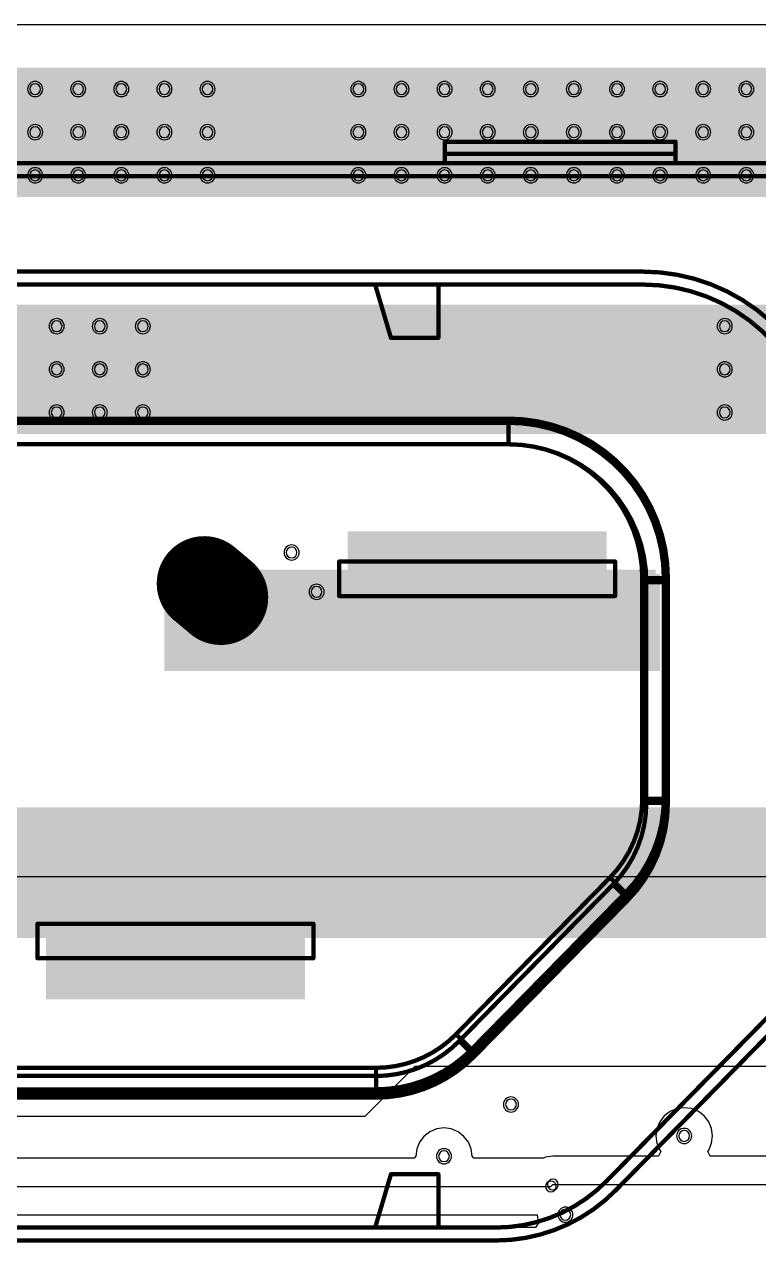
# Model space of a CAD drawing. Header units: inches. Extents: x 32166 to 66782, y 2386 to 7162.
# Drawn here: x 33324.7 to 33401.4, y 3838.2 to 3965.4 of the extents above; entities that cross this region are included whole.
import ezdxf

# ---------------------------------------------------------------- set-up
doc = ezdxf.new("R2010")
doc.units = ezdxf.units.IN
doc.header["$LTSCALE"] = 0.64311
doc.header["$MEASUREMENT"] = 0
for name, color, linetype in [('KEEPOUTLAYER', 6, 'CONTINUOUS'), ('MULTILAYER', 9, 'CONTINUOUS'), ('TOPLAYER', 1, 'CONTINUOUS'), ('TOPOVERLAY', 2, 'CONTINUOUS'), ('TOPSOLDER', 216, 'CONTINUOUS')]:
    doc.layers.add(name, color=color, linetype=linetype)

msp = doc.modelspace()

# ---------------------------------------------------------------- linework, layer by layer
at = {"layer": 'KEEPOUTLAYER'}
msp.add_line((32666.61, 3965.35), (34174.11, 3965.35), dxfattribs=at)
at = {"layer": 'MULTILAYER', "const_width": 9}
msp.add_lwpolyline([(33345.24, 3905.54), (33343.52, 3906.99)], dxfattribs=at)
at = {"layer": 'MULTILAYER', "const_width": 4.5}
for points in [[(33344.96, 3908.71, 1), (33342.07, 3905.26, 1)], [(33346.69, 3907.26, 1), (33343.79, 3903.82, 1)]]:
    msp.add_lwpolyline(points, format="xyb", close=True, dxfattribs=at)
at = {"layer": 'MULTILAYER'}
for centre, start, end in [((33325.86, 3958.6), 0, 180), ((33325.86, 3958.6), 180, 0), ((33330.36, 3958.6), 0, 180), ((33330.36, 3958.6), 180, 0), ((33334.86, 3958.6), 0, 180), ((33334.86, 3958.6), 180, 0), ((33339.36, 3958.6), 0, 180), ((33339.36, 3958.6), 180, 0), ((33343.86, 3958.6), 0, 180), ((33343.86, 3958.6), 180, 0), ((33359.61, 3958.6), 0, 180), ((33359.61, 3958.6), 180, 0), ((33364.11, 3958.6), 0, 180), ((33364.11, 3958.6), 180, 0), ((33368.61, 3958.6), 0, 180), ((33368.61, 3958.6), 180, 0), ((33373.11, 3958.6), 0, 180), ((33373.11, 3958.6), 180, 0), ((33377.61, 3958.6), 0, 180), ((33377.61, 3958.6), 180, 0), ((33382.11, 3958.6), 0, 180), ((33382.11, 3958.6), 180, 0), ((33386.61, 3958.6), 0, 180), ((33386.61, 3958.6), 180, 0), ((33391.11, 3958.6), 0, 180), ((33391.11, 3958.6), 180, 0), ((33395.61, 3958.6), 0, 180), ((33395.61, 3958.6), 180, 0), ((33400.11, 3958.6), 0, 180), ((33400.11, 3958.6), 180, 0), ((33325.86, 3954.1), 0, 180), ((33330.36, 3954.1), 0, 180), ((33334.86, 3954.1), 0, 180), ((33339.36, 3954.1), 0, 180), ((33343.86, 3954.1), 0, 180), ((33359.61, 3954.1), 0, 180), ((33364.11, 3954.1), 0, 180), ((33368.61, 3954.1), 0, 180), ((33373.11, 3954.1), 0, 180), ((33377.61, 3954.1), 0, 180), ((33382.11, 3954.1), 0, 180), ((33386.61, 3954.1), 0, 180), ((33391.11, 3954.1), 0, 180), ((33395.61, 3954.1), 0, 180), ((33400.11, 3954.1), 0, 180), ((33325.86, 3954.1), 180, 0), ((33330.36, 3954.1), 180, 0), ((33334.86, 3954.1), 180, 0), ((33339.36, 3954.1), 180, 0), ((33343.86, 3954.1), 180, 0), ((33359.61, 3954.1), 180, 0), ((33364.11, 3954.1), 180, 0), ((33368.61, 3954.1), 180, 0), ((33373.11, 3954.1), 180, 0), ((33377.61, 3954.1), 180, 0), ((33382.11, 3954.1), 180, 0), ((33386.61, 3954.1), 180, 0), ((33391.11, 3954.1), 180, 0), ((33395.61, 3954.1), 180, 0), ((33400.11, 3954.1), 180, 0), ((33325.86, 3949.6), 0, 180), ((33325.86, 3949.6), 180, 0), ((33330.36, 3949.6), 0, 180), ((33330.36, 3949.6), 180, 0), ((33334.86, 3949.6), 0, 180), ((33334.86, 3949.6), 180, 0), ((33339.36, 3949.6), 0, 180), ((33339.36, 3949.6), 180, 0), ((33343.86, 3949.6), 0, 180), ((33343.86, 3949.6), 180, 0), ((33359.61, 3949.6), 0, 180), ((33359.61, 3949.6), 180, 0), ((33364.11, 3949.6), 0, 180), ((33364.11, 3949.6), 180, 0), ((33368.61, 3949.6), 0, 180), ((33368.61, 3949.6), 180, 0), ((33373.11, 3949.6), 0, 180), ((33373.11, 3949.6), 180, 0), ((33377.61, 3949.6), 0, 180), ((33377.61, 3949.6), 180, 0), ((33382.11, 3949.6), 0, 180), ((33382.11, 3949.6), 180, 0), ((33386.61, 3949.6), 0, 180), ((33386.61, 3949.6), 180, 0), ((33391.11, 3949.6), 0, 180), ((33391.11, 3949.6), 180, 0), ((33395.61, 3949.6), 0, 180), ((33395.61, 3949.6), 180, 0), ((33400.11, 3949.6), 0, 180), ((33400.11, 3949.6), 180, 0), ((33328.11, 3933.85), 0, 180), ((33332.61, 3933.85), 0, 180), ((33337.11, 3933.85), 0, 180), ((33397.86, 3933.85), 0, 180), ((33328.11, 3933.85), 180, 0), ((33332.61, 3933.85), 180, 0), ((33337.11, 3933.85), 180, 0), ((33397.86, 3933.85), 180, 0), ((33328.11, 3929.35), 0, 180), ((33328.11, 3929.35), 180, 0), ((33332.61, 3929.35), 0, 180), ((33332.61, 3929.35), 180, 0), ((33337.11, 3929.35), 0, 180), ((33337.11, 3929.35), 180, 0), ((33397.86, 3929.35), 0, 180), ((33397.86, 3929.35), 180, 0), ((33328.11, 3924.85), 0, 180), ((33332.61, 3924.85), 0, 180), ((33337.11, 3924.85), 0, 180), ((33397.86, 3924.85), 0, 180), ((33328.11, 3924.85), 180, 0), ((33332.61, 3924.85), 180, 0), ((33337.11, 3924.85), 180, 0), ((33397.86, 3924.85), 180, 0), ((33352.64, 3910.23), 0, 180), ((33352.64, 3910.23), 180, 0), ((33355.25, 3906.13), 0, 180), ((33355.25, 3906.13), 180, 0), ((33375.54, 3852.63), 0, 180), ((33375.54, 3852.63), 180, 0), ((33393.63, 3849.34), 0, 180), ((33393.63, 3849.34), 180, 0), ((33368.55, 3847.22), 0, 180), ((33368.55, 3847.22), 180, 0), ((33381.22, 3841.12), 0, 180), ((33381.22, 3841.12), 180, 0)]:
    msp.add_arc(centre, 0.562, start, end, dxfattribs=at)
for points in [[(33385.06, 3911.99), (33358.96, 3911.99), (33385.06, 3902.99), (33358.96, 3902.99)], [(33327.46, 3864.06), (33353.56, 3864.06), (33327.46, 3875.31), (33353.56, 3875.31)]]:
    msp.add_solid(points, dxfattribs=at)
at = {"layer": 'TOPLAYER'}
for p, q in [((33360.92, 3852), (33365.55, 3856.63)), ((33365.55, 3856.63), (33473.6, 3856.63)), ((33319.88, 3851.41), (33360.33, 3851.41)), ((33360.33, 3851.41), (33360.92, 3852)), ((33391.55, 3851.43), (33391.08, 3850.82)), ((33392.16, 3851.9), (33391.55, 3851.43)), ((33392.87, 3852.19), (33392.16, 3851.9)), ((33393.63, 3852.29), (33392.87, 3852.19)), ((33394.39, 3852.19), (33393.63, 3852.29)), ((33395.11, 3851.9), (33394.39, 3852.19)), ((33395.72, 3851.43), (33395.11, 3851.9)), ((33396.19, 3850.82), (33395.72, 3851.43)), ((33368.55, 3850.17), (33367.78, 3850.07)), ((33369.31, 3850.07), (33368.55, 3850.17)), ((33390.78, 3850.11), (33390.68, 3849.34)), ((33391.08, 3850.82), (33390.78, 3850.11)), ((33396.48, 3850.11), (33396.19, 3850.82)), ((33396.58, 3849.34), (33396.48, 3850.11)), ((33366.46, 3849.3), (33365.99, 3848.69)), ((33367.07, 3849.77), (33366.46, 3849.3)), ((33367.78, 3850.07), (33367.07, 3849.77)), ((33370.02, 3849.77), (33369.31, 3850.07)), ((33370.63, 3849.3), (33370.02, 3849.77)), ((33371.1, 3848.69), (33370.63, 3849.3)), ((33390.68, 3849.34), (33390.78, 3848.58)), ((33396.48, 3848.58), (33396.58, 3849.34)), ((33365.7, 3847.98), (33365.6, 3847.22)), ((33365.99, 3848.69), (33365.7, 3847.98)), ((33371.39, 3847.98), (33371.1, 3848.69)), ((33371.5, 3847.22), (33371.39, 3847.98)), ((33390.78, 3848.58), (33391.08, 3847.87)), ((33391.18, 3847.73), (33390.93, 3847.22)), ((33391.08, 3847.87), (33391.18, 3847.73)), ((33396.08, 3847.73), (33396.19, 3847.87)), ((33396.33, 3847.22), (33396.08, 3847.73)), ((33396.19, 3847.87), (33396.48, 3848.58)), ((33365.42, 3847.02), (33232.65, 3847.02)), ((33365.6, 3847.22), (33365.42, 3847.02)), ((33371.67, 3847.02), (33371.5, 3847.22)), ((33378.91, 3847.02), (33371.67, 3847.02)), ((33378.95, 3847.03), (33378.91, 3847.02)), ((33379.15, 3847.12), (33378.95, 3847.03)), ((33379.92, 3847.22), (33379.15, 3847.12)), ((33390.93, 3847.22), (33379.92, 3847.22)), ((33522.24, 3847.22), (33396.33, 3847.22)), ((33231.43, 3844.07), (33379.71, 3844.07)), ((33379.71, 3844.07), (33379.92, 3844.27)), ((33379.92, 3844.27), (33523.47, 3844.27)), ((33233.93, 3841.12), (33378.27, 3841.12)), ((33378.4, 3840.28), (33378.09, 3839.8)), ((33378.27, 3841.12), (33378.37, 3840.35)), ((33378.37, 3840.35), (33378.4, 3840.28)), ((33378.09, 3839.8), (33242.21, 3839.8))]:
    msp.add_line(p, q, dxfattribs=at)
at = {"layer": 'TOPLAYER', "const_width": 9}
msp.add_lwpolyline([(33345.24, 3905.54), (33343.52, 3906.99)], dxfattribs=at)
at = {"layer": 'TOPLAYER', "const_width": 4.5}
for points in [[(33344.96, 3908.71, 1), (33342.07, 3905.26, 1)], [(33346.69, 3907.26, 1), (33343.79, 3903.82, 1)]]:
    msp.add_lwpolyline(points, format="xyb", close=True, dxfattribs=at)
at = {"layer": 'TOPLAYER'}
for centre, start, end in [((33325.86, 3958.6), 0, 180), ((33325.86, 3958.6), 180, 0), ((33330.36, 3958.6), 0, 180), ((33330.36, 3958.6), 180, 0), ((33334.86, 3958.6), 0, 180), ((33334.86, 3958.6), 180, 0), ((33339.36, 3958.6), 0, 180), ((33339.36, 3958.6), 180, 0), ((33343.86, 3958.6), 0, 180), ((33343.86, 3958.6), 180, 0), ((33359.61, 3958.6), 0, 180), ((33359.61, 3958.6), 180, 0), ((33364.11, 3958.6), 0, 180), ((33364.11, 3958.6), 180, 0), ((33368.61, 3958.6), 0, 180), ((33368.61, 3958.6), 180, 0), ((33373.11, 3958.6), 0, 180), ((33373.11, 3958.6), 180, 0), ((33377.61, 3958.6), 0, 180), ((33377.61, 3958.6), 180, 0), ((33382.11, 3958.6), 0, 180), ((33382.11, 3958.6), 180, 0), ((33386.61, 3958.6), 0, 180), ((33386.61, 3958.6), 180, 0), ((33391.11, 3958.6), 0, 180), ((33391.11, 3958.6), 180, 0), ((33395.61, 3958.6), 0, 180), ((33395.61, 3958.6), 180, 0), ((33400.11, 3958.6), 0, 180), ((33400.11, 3958.6), 180, 0), ((33325.86, 3954.1), 0, 180), ((33330.36, 3954.1), 0, 180), ((33334.86, 3954.1), 0, 180), ((33339.36, 3954.1), 0, 180), ((33343.86, 3954.1), 0, 180), ((33359.61, 3954.1), 0, 180), ((33364.11, 3954.1), 0, 180), ((33368.61, 3954.1), 0, 180), ((33373.11, 3954.1), 0, 180), ((33377.61, 3954.1), 0, 180), ((33382.11, 3954.1), 0, 180), ((33386.61, 3954.1), 0, 180), ((33391.11, 3954.1), 0, 180), ((33395.61, 3954.1), 0, 180), ((33400.11, 3954.1), 0, 180), ((33325.86, 3954.1), 180, 0), ((33330.36, 3954.1), 180, 0), ((33334.86, 3954.1), 180, 0), ((33339.36, 3954.1), 180, 0), ((33343.86, 3954.1), 180, 0), ((33359.61, 3954.1), 180, 0), ((33364.11, 3954.1), 180, 0), ((33368.61, 3954.1), 180, 0), ((33373.11, 3954.1), 180, 0), ((33377.61, 3954.1), 180, 0), ((33382.11, 3954.1), 180, 0), ((33386.61, 3954.1), 180, 0), ((33391.11, 3954.1), 180, 0), ((33395.61, 3954.1), 180, 0), ((33400.11, 3954.1), 180, 0), ((33325.86, 3949.6), 0, 180), ((33325.86, 3949.6), 180, 0), ((33330.36, 3949.6), 0, 180), ((33330.36, 3949.6), 180, 0), ((33334.86, 3949.6), 0, 180), ((33334.86, 3949.6), 180, 0), ((33339.36, 3949.6), 0, 180), ((33339.36, 3949.6), 180, 0), ((33343.86, 3949.6), 0, 180), ((33343.86, 3949.6), 180, 0), ((33359.61, 3949.6), 0, 180), ((33359.61, 3949.6), 180, 0), ((33364.11, 3949.6), 0, 180), ((33364.11, 3949.6), 180, 0), ((33368.61, 3949.6), 0, 180), ((33368.61, 3949.6), 180, 0), ((33373.11, 3949.6), 0, 180), ((33373.11, 3949.6), 180, 0), ((33377.61, 3949.6), 0, 180), ((33377.61, 3949.6), 180, 0), ((33382.11, 3949.6), 0, 180), ((33382.11, 3949.6), 180, 0), ((33386.61, 3949.6), 0, 180), ((33386.61, 3949.6), 180, 0), ((33391.11, 3949.6), 0, 180), ((33391.11, 3949.6), 180, 0), ((33395.61, 3949.6), 0, 180), ((33395.61, 3949.6), 180, 0), ((33400.11, 3949.6), 0, 180), ((33400.11, 3949.6), 180, 0), ((33328.11, 3933.85), 0, 180), ((33332.61, 3933.85), 0, 180), ((33337.11, 3933.85), 0, 180), ((33397.86, 3933.85), 0, 180), ((33328.11, 3933.85), 180, 0), ((33332.61, 3933.85), 180, 0), ((33337.11, 3933.85), 180, 0), ((33397.86, 3933.85), 180, 0), ((33328.11, 3929.35), 0, 180), ((33328.11, 3929.35), 180, 0), ((33332.61, 3929.35), 0, 180), ((33332.61, 3929.35), 180, 0), ((33337.11, 3929.35), 0, 180), ((33337.11, 3929.35), 180, 0), ((33397.86, 3929.35), 0, 180), ((33397.86, 3929.35), 180, 0), ((33328.11, 3924.85), 0, 180), ((33332.61, 3924.85), 0, 180), ((33337.11, 3924.85), 0, 180), ((33397.86, 3924.85), 0, 180), ((33328.11, 3924.85), 180, 0), ((33332.61, 3924.85), 180, 0), ((33337.11, 3924.85), 180, 0), ((33397.86, 3924.85), 180, 0), ((33352.64, 3910.23), 0, 180), ((33352.64, 3910.23), 180, 0), ((33355.25, 3906.13), 0, 180), ((33355.25, 3906.13), 180, 0), ((33375.54, 3852.63), 0, 180), ((33375.54, 3852.63), 180, 0), ((33393.63, 3849.34), 0, 180), ((33393.63, 3849.34), 180, 0), ((33368.55, 3847.22), 0, 180), ((33368.55, 3847.22), 180, 0), ((33379.71, 3844.07), 0, 180), ((33379.71, 3844.07), 0, 180), ((33379.71, 3844.07), 180, 0), ((33379.71, 3844.07), 180, 0), ((33379.92, 3844.27), 0, 180), ((33379.92, 3844.27), 0, 180), ((33379.92, 3844.27), 180, 0), ((33379.92, 3844.27), 180, 0), ((33381.22, 3841.12), 0, 180), ((33381.22, 3841.12), 180, 0)]:
    msp.add_arc(centre, 0.562, start, end, dxfattribs=at)
for points in [[(32925.36, 3947.35), (33413.61, 3947.35), (32925.36, 3960.85), (33413.61, 3960.85)], [(33321.36, 3922.6), (33928.86, 3922.6), (33321.36, 3936.1), (33928.86, 3936.1)], [(33385.06, 3911.99), (33358.96, 3911.99), (33385.06, 3902.99), (33358.96, 3902.99)], [(33339.36, 3897.85), (33391.11, 3897.85), (33339.36, 3907.98), (33391.11, 3907.98)], [(33167.91, 3870), (33514.19, 3870), (33167.91, 3883.63), (33514.19, 3883.63)], [(33327.46, 3864.06), (33353.56, 3864.06), (33327.46, 3875.31), (33353.56, 3875.31)]]:
    msp.add_solid(points, dxfattribs=at)
at = {"layer": 'TOPOVERLAY', "const_width": 0.45}
for points in [[(33368.63, 3950.86), (33368.63, 3953.11)], [(33368.63, 3953.11), (33392.71, 3953.11)], [(33392.71, 3950.86), (33392.71, 3953.11)], [(33368.63, 3951.85), (33392.71, 3951.85)], [(33266.03, 3950.86), (33414.98, 3950.86)], [(33266.03, 3949.51), (33414.98, 3949.51)], [(33291.73, 3939.55), (33389.29, 3939.55)], [(33291.73, 3938.2), (33389.29, 3938.2)], [(33361.38, 3938.13), (33363.01, 3932.64)], [(33367.96, 3932.64), (33367.96, 3938.13)], [(33363.01, 3932.64), (33367.96, 3932.64)], [(33305.75, 3924.2), (33375.27, 3924.2)], [(33305.75, 3923.78), (33375.27, 3923.78)], [(33305.75, 3923.78), (33375.27, 3923.78)], [(33375.27, 3921.53), (33375.27, 3924.2)], [(33375.27, 3921.53), (33375.27, 3923.78)], [(33305.75, 3921.53), (33375.27, 3921.53)], [(33305.75, 3921.53), (33375.27, 3921.53)], [(33357.61, 3905.69), (33357.61, 3909.29)], [(33357.61, 3909.29), (33386.41, 3909.29)], [(33386.41, 3905.69), (33386.41, 3909.29)], [(33389.25, 3884.53), (33389.25, 3907.55)], [(33389.25, 3907.55), (33391.92, 3907.55)], [(33389.67, 3884.09), (33389.67, 3907.13)], [(33389.67, 3907.13), (33391.92, 3907.13)], [(33391.5, 3884.53), (33391.5, 3907.55)], [(33391.92, 3884.53), (33391.92, 3907.55)], [(33391.92, 3884.09), (33391.92, 3907.13)], [(33357.61, 3905.69), (33386.41, 3905.69)], [(33389.25, 3884.53), (33391.92, 3884.53)], [(33389.67, 3884.09), (33391.92, 3884.09)], [(33369.81, 3859.96), (33385.88, 3876.31)], [(33370.13, 3859.24), (33386.19, 3875.57)], [(33385.88, 3876.31), (33387.79, 3874.44)], [(33386.19, 3875.57), (33387.79, 3873.99)], [(33371.42, 3858.38), (33387.49, 3874.73)], [(33371.72, 3858.08), (33387.79, 3874.44)], [(33371.74, 3857.66), (33387.79, 3873.99)], [(33326.11, 3867.89), (33326.11, 3871.49)], [(33326.11, 3871.49), (33354.91, 3871.49)], [(33354.91, 3867.89), (33354.91, 3871.49)], [(33326.11, 3867.89), (33354.91, 3867.89)], [(33385.51, 3844.62), (33403.08, 3862.49)], [(33386.48, 3843.67), (33404.04, 3861.55)], [(33369.81, 3859.96), (33371.72, 3858.08)], [(33370.13, 3859.24), (33371.74, 3857.66)], [(33319.57, 3856.45), (33361.45, 3856.45)], [(33361.45, 3853.78), (33361.45, 3856.45)], [(33319.55, 3855.6), (33361.47, 3855.6)], [(33361.47, 3853.35), (33361.47, 3855.6)], [(33319.57, 3854.2), (33361.45, 3854.2)], [(33319.57, 3853.78), (33361.45, 3853.78)], [(33319.55, 3853.35), (33361.47, 3853.35)], [(33361.38, 3839.84), (33363.01, 3845.34)], [(33363.01, 3845.34), (33367.96, 3845.34)], [(33367.96, 3839.84), (33367.96, 3845.34)], [(33307.04, 3839.78), (33373.97, 3839.78)], [(33307.04, 3838.43), (33373.97, 3838.43)]]:
    msp.add_lwpolyline(points, dxfattribs=at)
at = {"layer": 'TOPOVERLAY', "const_width": 0.225}
for points in [[(33368.52, 3953.11, 1), (33368.75, 3953.11, 1)], [(33368.52, 3953.11, 1), (33368.75, 3953.11, 1)], [(33392.6, 3953.11, 1), (33392.82, 3953.11, 1)], [(33392.6, 3953.11, 1), (33392.82, 3953.11, 1)], [(33368.52, 3951.85, 1), (33368.75, 3951.85, 1)], [(33392.6, 3951.85, 1), (33392.82, 3951.85, 1)], [(33368.52, 3950.86, 1), (33368.75, 3950.86, 1)], [(33392.6, 3950.86, 1), (33392.82, 3950.86, 1)], [(33389.18, 3939.55, 1), (33389.4, 3939.55, 1)], [(33389.18, 3939.55, 1), (33389.4, 3939.55, 1)], [(33361.27, 3938.13, 1), (33361.49, 3938.13, 1)], [(33367.85, 3938.13, 1), (33368.07, 3938.13, 1)], [(33389.18, 3938.2, 1), (33389.4, 3938.2, 1)], [(33389.18, 3938.2, 1), (33389.4, 3938.2, 1)], [(33362.9, 3932.64, 1), (33363.12, 3932.64, 1)], [(33362.9, 3932.64, 1), (33363.12, 3932.64, 1)], [(33367.85, 3932.64, 1), (33368.07, 3932.64, 1)], [(33367.85, 3932.64, 1), (33368.07, 3932.64, 1)], [(33375.16, 3924.2, 1), (33375.38, 3924.2, 1)], [(33375.16, 3924.2, 1), (33375.38, 3924.2, 1)], [(33375.16, 3924.2, 1), (33375.38, 3924.2, 1)], [(33375.16, 3923.78, 1), (33375.38, 3923.78, 1)], [(33375.16, 3923.78, 1), (33375.38, 3923.78, 1)], [(33375.16, 3923.78, 1), (33375.38, 3923.78, 1)], [(33375.16, 3923.78, 1), (33375.38, 3923.78, 1)], [(33375.16, 3923.78, 1), (33375.38, 3923.78, 1)], [(33375.16, 3921.53, 1), (33375.38, 3921.53, 1)], [(33375.16, 3921.53, 1), (33375.38, 3921.53, 1)], [(33375.16, 3921.53, 1), (33375.38, 3921.53, 1)], [(33375.16, 3921.53, 1), (33375.38, 3921.53, 1)], [(33375.16, 3921.53, 1), (33375.38, 3921.53, 1)], [(33375.16, 3921.53, 1), (33375.38, 3921.53, 1)], [(33357.5, 3909.29, 1), (33357.72, 3909.29, 1)], [(33357.5, 3909.29, 1), (33357.72, 3909.29, 1)], [(33386.3, 3909.29, 1), (33386.52, 3909.29, 1)], [(33386.3, 3909.29, 1), (33386.52, 3909.29, 1)], [(33389.13, 3907.55, 1), (33389.36, 3907.55, 1)], [(33389.13, 3907.55, 1), (33389.36, 3907.55, 1)], [(33389.13, 3907.55, 1), (33389.36, 3907.55, 1)], [(33389.56, 3907.13, 1), (33389.78, 3907.13, 1)], [(33389.56, 3907.13, 1), (33389.78, 3907.13, 1)], [(33389.56, 3907.13, 1), (33389.78, 3907.13, 1)], [(33391.38, 3907.55, 1), (33391.61, 3907.55, 1)], [(33391.38, 3907.55, 1), (33391.61, 3907.55, 1)], [(33391.81, 3907.55, 1), (33392.03, 3907.55, 1)], [(33391.81, 3907.55, 1), (33392.03, 3907.55, 1)], [(33391.81, 3907.55, 1), (33392.03, 3907.55, 1)], [(33391.81, 3907.13, 1), (33392.03, 3907.13, 1)], [(33391.81, 3907.13, 1), (33392.03, 3907.13, 1)], [(33391.81, 3907.13, 1), (33392.03, 3907.13, 1)], [(33357.5, 3905.69, 1), (33357.72, 3905.69, 1)], [(33357.5, 3905.69, 1), (33357.72, 3905.69, 1)], [(33386.3, 3905.69, 1), (33386.52, 3905.69, 1)], [(33386.3, 3905.69, 1), (33386.52, 3905.69, 1)], [(33389.13, 3884.53, 1), (33389.36, 3884.53, 1)], [(33389.13, 3884.53, 1), (33389.36, 3884.53, 1)], [(33389.13, 3884.53, 1), (33389.36, 3884.53, 1)], [(33391.38, 3884.53, 1), (33391.61, 3884.53, 1)], [(33391.38, 3884.53, 1), (33391.61, 3884.53, 1)], [(33391.81, 3884.53, 1), (33392.03, 3884.53, 1)], [(33391.81, 3884.53, 1), (33392.03, 3884.53, 1)], [(33391.81, 3884.53, 1), (33392.03, 3884.53, 1)], [(33389.56, 3884.09, 1), (33389.78, 3884.09, 1)], [(33389.56, 3884.09, 1), (33389.78, 3884.09, 1)], [(33389.56, 3884.09, 1), (33389.78, 3884.09, 1)], [(33391.81, 3884.09, 1), (33392.03, 3884.09, 1)], [(33391.81, 3884.09, 1), (33392.03, 3884.09, 1)], [(33391.81, 3884.09, 1), (33392.03, 3884.09, 1)], [(33385.77, 3876.31, 1), (33386, 3876.31, 1)], [(33385.77, 3876.31, 1), (33386, 3876.31, 1)], [(33385.77, 3876.31, 1), (33386, 3876.31, 1)], [(33386.07, 3875.57, 1), (33386.3, 3875.57, 1)], [(33386.07, 3875.57, 1), (33386.3, 3875.57, 1)], [(33386.07, 3875.57, 1), (33386.3, 3875.57, 1)], [(33387.38, 3874.73, 1), (33387.6, 3874.73, 1)], [(33387.38, 3874.73, 1), (33387.6, 3874.73, 1)], [(33387.68, 3874.44, 1), (33387.9, 3874.44, 1)], [(33387.68, 3874.44, 1), (33387.9, 3874.44, 1)], [(33387.68, 3874.44, 1), (33387.9, 3874.44, 1)], [(33387.68, 3873.99, 1), (33387.9, 3873.99, 1)], [(33387.68, 3873.99, 1), (33387.9, 3873.99, 1)], [(33387.68, 3873.99, 1), (33387.9, 3873.99, 1)], [(33326, 3871.49, 1), (33326.22, 3871.49, 1)], [(33326, 3871.49, 1), (33326.22, 3871.49, 1)], [(33354.8, 3871.49, 1), (33355.02, 3871.49, 1)], [(33354.8, 3871.49, 1), (33355.02, 3871.49, 1)], [(33326, 3867.89, 1), (33326.22, 3867.89, 1)], [(33326, 3867.89, 1), (33326.22, 3867.89, 1)], [(33354.8, 3867.89, 1), (33355.02, 3867.89, 1)], [(33354.8, 3867.89, 1), (33355.02, 3867.89, 1)], [(33369.7, 3859.96, 1), (33369.93, 3859.96, 1)], [(33369.7, 3859.96, 1), (33369.93, 3859.96, 1)], [(33369.7, 3859.96, 1), (33369.93, 3859.96, 1)], [(33370.02, 3859.24, 1), (33370.25, 3859.24, 1)], [(33370.02, 3859.24, 1), (33370.25, 3859.24, 1)], [(33370.02, 3859.24, 1), (33370.25, 3859.24, 1)], [(33371.31, 3858.38, 1), (33371.53, 3858.38, 1)], [(33371.31, 3858.38, 1), (33371.53, 3858.38, 1)], [(33371.61, 3858.08, 1), (33371.83, 3858.08, 1)], [(33371.61, 3858.08, 1), (33371.83, 3858.08, 1)], [(33371.61, 3858.08, 1), (33371.83, 3858.08, 1)], [(33371.63, 3857.66, 1), (33371.85, 3857.66, 1)], [(33371.63, 3857.66, 1), (33371.85, 3857.66, 1)], [(33371.63, 3857.66, 1), (33371.85, 3857.66, 1)], [(33361.34, 3856.45, 1), (33361.56, 3856.45, 1)], [(33361.34, 3856.45, 1), (33361.56, 3856.45, 1)], [(33361.34, 3856.45, 1), (33361.56, 3856.45, 1)], [(33361.36, 3855.6, 1), (33361.58, 3855.6, 1)], [(33361.36, 3855.6, 1), (33361.58, 3855.6, 1)], [(33361.36, 3855.6, 1), (33361.58, 3855.6, 1)], [(33361.34, 3854.2, 1), (33361.56, 3854.2, 1)], [(33361.34, 3854.2, 1), (33361.56, 3854.2, 1)], [(33361.34, 3853.78, 1), (33361.56, 3853.78, 1)], [(33361.34, 3853.78, 1), (33361.56, 3853.78, 1)], [(33361.34, 3853.78, 1), (33361.56, 3853.78, 1)], [(33361.36, 3853.35, 1), (33361.58, 3853.35, 1)], [(33361.36, 3853.35, 1), (33361.58, 3853.35, 1)], [(33361.36, 3853.35, 1), (33361.58, 3853.35, 1)], [(33362.9, 3845.34, 1), (33363.12, 3845.34, 1)], [(33362.9, 3845.34, 1), (33363.12, 3845.34, 1)], [(33367.85, 3845.34, 1), (33368.07, 3845.34, 1)], [(33367.85, 3845.34, 1), (33368.07, 3845.34, 1)], [(33385.4, 3844.62, 1), (33385.63, 3844.62, 1)], [(33385.4, 3844.62, 1), (33385.63, 3844.62, 1)], [(33386.36, 3843.67, 1), (33386.59, 3843.67, 1)], [(33386.36, 3843.67, 1), (33386.59, 3843.67, 1)], [(33361.27, 3839.84, 1), (33361.49, 3839.84, 1)], [(33367.85, 3839.84, 1), (33368.07, 3839.84, 1)], [(33373.86, 3839.78, 1), (33374.09, 3839.78, 1)], [(33373.86, 3839.78, 1), (33374.09, 3839.78, 1)], [(33373.86, 3838.43, 1), (33374.09, 3838.43, 1)], [(33373.86, 3838.43, 1), (33374.09, 3838.43, 1)]]:
    msp.add_lwpolyline(points, format="xyb", close=True, dxfattribs=at)
at = {"layer": 'TOPOVERLAY', "const_width": 0.45}
for points in [[(33389.29, 3939.55, -0.414214), (33409.07, 3919.77)], [(33389.29, 3938.2, -0.414214), (33407.72, 3919.77)], [(33375.27, 3924.2, -0.414214), (33391.92, 3907.55)], [(33375.27, 3923.78, -0.414214), (33391.5, 3907.55)], [(33375.27, 3923.78, -0.414214), (33391.92, 3907.13)], [(33375.27, 3921.53, -0.414214), (33389.25, 3907.55)], [(33375.27, 3921.53, -0.414214), (33389.67, 3907.13)], [(33389.25, 3884.53, -0.196645), (33385.88, 3876.31)], [(33391.5, 3884.53, -0.196645), (33387.49, 3874.73)], [(33391.92, 3884.53, -0.196645), (33387.79, 3874.44)], [(33389.67, 3884.09, -0.196645), (33386.19, 3875.57)], [(33391.92, 3884.09, -0.196645), (33387.79, 3873.99)], [(33369.81, 3859.96, -0.201181), (33361.45, 3856.45)], [(33370.13, 3859.24, -0.201181), (33361.47, 3855.6)], [(33371.42, 3858.38, -0.201181), (33361.45, 3854.2)], [(33371.72, 3858.08, -0.201181), (33361.45, 3853.78)], [(33371.74, 3857.66, -0.201181), (33361.47, 3853.35)], [(33385.51, 3844.62, -0.201181), (33373.97, 3839.78)], [(33386.48, 3843.67, -0.201181), (33373.97, 3838.43)]]:
    msp.add_lwpolyline(points, format="xyb", dxfattribs=at)
at = {"layer": 'TOPSOLDER'}
msp.add_line((33173.9, 3876.43), (33508.61, 3876.43), dxfattribs=at)
at = {"layer": 'TOPSOLDER', "const_width": 9.91}
msp.add_lwpolyline([(33345.24, 3905.54), (33343.52, 3906.99)], dxfattribs=at)
at = {"layer": 'TOPSOLDER', "const_width": 4.96}
for points in [[(33345.11, 3908.88, 1), (33341.92, 3905.09, 1)], [(33346.83, 3907.44, 1), (33343.65, 3903.64, 1)]]:
    msp.add_lwpolyline(points, format="xyb", close=True, dxfattribs=at)
at = {"layer": 'TOPSOLDER'}
for centre, start, end in [((33325.86, 3958.6), 0, 180), ((33325.86, 3958.6), 180, 0), ((33330.36, 3958.6), 0, 180), ((33330.36, 3958.6), 180, 0), ((33334.86, 3958.6), 0, 180), ((33334.86, 3958.6), 180, 0), ((33339.36, 3958.6), 0, 180), ((33339.36, 3958.6), 180, 0), ((33343.86, 3958.6), 0, 180), ((33343.86, 3958.6), 180, 0), ((33359.61, 3958.6), 0, 180), ((33359.61, 3958.6), 180, 0), ((33364.11, 3958.6), 0, 180), ((33364.11, 3958.6), 180, 0), ((33368.61, 3958.6), 0, 180), ((33368.61, 3958.6), 180, 0), ((33373.11, 3958.6), 0, 180), ((33373.11, 3958.6), 180, 0), ((33377.61, 3958.6), 0, 180), ((33377.61, 3958.6), 180, 0), ((33382.11, 3958.6), 0, 180), ((33382.11, 3958.6), 180, 0), ((33386.61, 3958.6), 0, 180), ((33386.61, 3958.6), 180, 0), ((33391.11, 3958.6), 0, 180), ((33391.11, 3958.6), 180, 0), ((33395.61, 3958.6), 0, 180), ((33395.61, 3958.6), 180, 0), ((33400.11, 3958.6), 0, 180), ((33400.11, 3958.6), 180, 0), ((33325.86, 3954.1), 0, 180), ((33330.36, 3954.1), 0, 180), ((33334.86, 3954.1), 0, 180), ((33339.36, 3954.1), 0, 180), ((33343.86, 3954.1), 0, 180), ((33359.61, 3954.1), 0, 180), ((33364.11, 3954.1), 0, 180), ((33368.61, 3954.1), 0, 180), ((33373.11, 3954.1), 0, 180), ((33377.61, 3954.1), 0, 180), ((33382.11, 3954.1), 0, 180), ((33386.61, 3954.1), 0, 180), ((33391.11, 3954.1), 0, 180), ((33395.61, 3954.1), 0, 180), ((33400.11, 3954.1), 0, 180), ((33325.86, 3954.1), 180, 0), ((33330.36, 3954.1), 180, 0), ((33334.86, 3954.1), 180, 0), ((33339.36, 3954.1), 180, 0), ((33343.86, 3954.1), 180, 0), ((33359.61, 3954.1), 180, 0), ((33364.11, 3954.1), 180, 0), ((33368.61, 3954.1), 180, 0), ((33373.11, 3954.1), 180, 0), ((33377.61, 3954.1), 180, 0), ((33382.11, 3954.1), 180, 0), ((33386.61, 3954.1), 180, 0), ((33391.11, 3954.1), 180, 0), ((33395.61, 3954.1), 180, 0), ((33400.11, 3954.1), 180, 0), ((33325.86, 3949.6), 0, 180), ((33325.86, 3949.6), 180, 0), ((33330.36, 3949.6), 0, 180), ((33330.36, 3949.6), 180, 0), ((33334.86, 3949.6), 0, 180), ((33334.86, 3949.6), 180, 0), ((33339.36, 3949.6), 0, 180), ((33339.36, 3949.6), 180, 0), ((33343.86, 3949.6), 0, 180), ((33343.86, 3949.6), 180, 0), ((33359.61, 3949.6), 0, 180), ((33359.61, 3949.6), 180, 0), ((33364.11, 3949.6), 0, 180), ((33364.11, 3949.6), 180, 0), ((33368.61, 3949.6), 0, 180), ((33368.61, 3949.6), 180, 0), ((33373.11, 3949.6), 0, 180), ((33373.11, 3949.6), 180, 0), ((33377.61, 3949.6), 0, 180), ((33377.61, 3949.6), 180, 0), ((33382.11, 3949.6), 0, 180), ((33382.11, 3949.6), 180, 0), ((33386.61, 3949.6), 0, 180), ((33386.61, 3949.6), 180, 0), ((33391.11, 3949.6), 0, 180), ((33391.11, 3949.6), 180, 0), ((33395.61, 3949.6), 0, 180), ((33395.61, 3949.6), 180, 0), ((33400.11, 3949.6), 0, 180), ((33400.11, 3949.6), 180, 0), ((33328.11, 3933.85), 0, 180), ((33332.61, 3933.85), 0, 180), ((33337.11, 3933.85), 0, 180), ((33397.86, 3933.85), 0, 180), ((33328.11, 3933.85), 180, 0), ((33332.61, 3933.85), 180, 0), ((33337.11, 3933.85), 180, 0), ((33397.86, 3933.85), 180, 0), ((33328.11, 3929.35), 0, 180), ((33328.11, 3929.35), 180, 0), ((33332.61, 3929.35), 0, 180), ((33332.61, 3929.35), 180, 0), ((33337.11, 3929.35), 0, 180), ((33337.11, 3929.35), 180, 0), ((33397.86, 3929.35), 0, 180), ((33397.86, 3929.35), 180, 0), ((33328.11, 3924.85), 0, 180), ((33332.61, 3924.85), 0, 180), ((33337.11, 3924.85), 0, 180), ((33397.86, 3924.85), 0, 180), ((33328.11, 3924.85), 180, 0), ((33332.61, 3924.85), 180, 0), ((33337.11, 3924.85), 180, 0), ((33397.86, 3924.85), 180, 0), ((33352.64, 3910.23), 0, 180), ((33352.64, 3910.23), 180, 0), ((33355.25, 3906.13), 0, 180), ((33355.25, 3906.13), 180, 0), ((33375.54, 3852.63), 0, 180), ((33375.54, 3852.63), 180, 0), ((33393.63, 3849.34), 0, 180), ((33393.63, 3849.34), 180, 0), ((33368.55, 3847.22), 0, 180), ((33368.55, 3847.22), 180, 0), ((33381.22, 3841.12), 0, 180), ((33381.22, 3841.12), 180, 0)]:
    msp.add_arc(centre, 0.791, start, end, dxfattribs=at)
for points in [[(32925.36, 3947.35), (33413.61, 3947.35), (32925.36, 3960.85), (33413.61, 3960.85)], [(33321.36, 3922.6), (33928.86, 3922.6), (33321.36, 3936.1), (33928.86, 3936.1)], [(33385.52, 3912.45), (33358.5, 3912.45), (33385.52, 3902.53), (33358.5, 3902.53)], [(33339.36, 3897.85), (33390.66, 3897.85), (33339.36, 3908.43), (33390.66, 3908.43)], [(33327, 3863.61), (33354.02, 3863.61), (33327, 3875.77), (33354.02, 3875.77)]]:
    msp.add_solid(points, dxfattribs=at)

doc.saveas('drawing.dxf')
